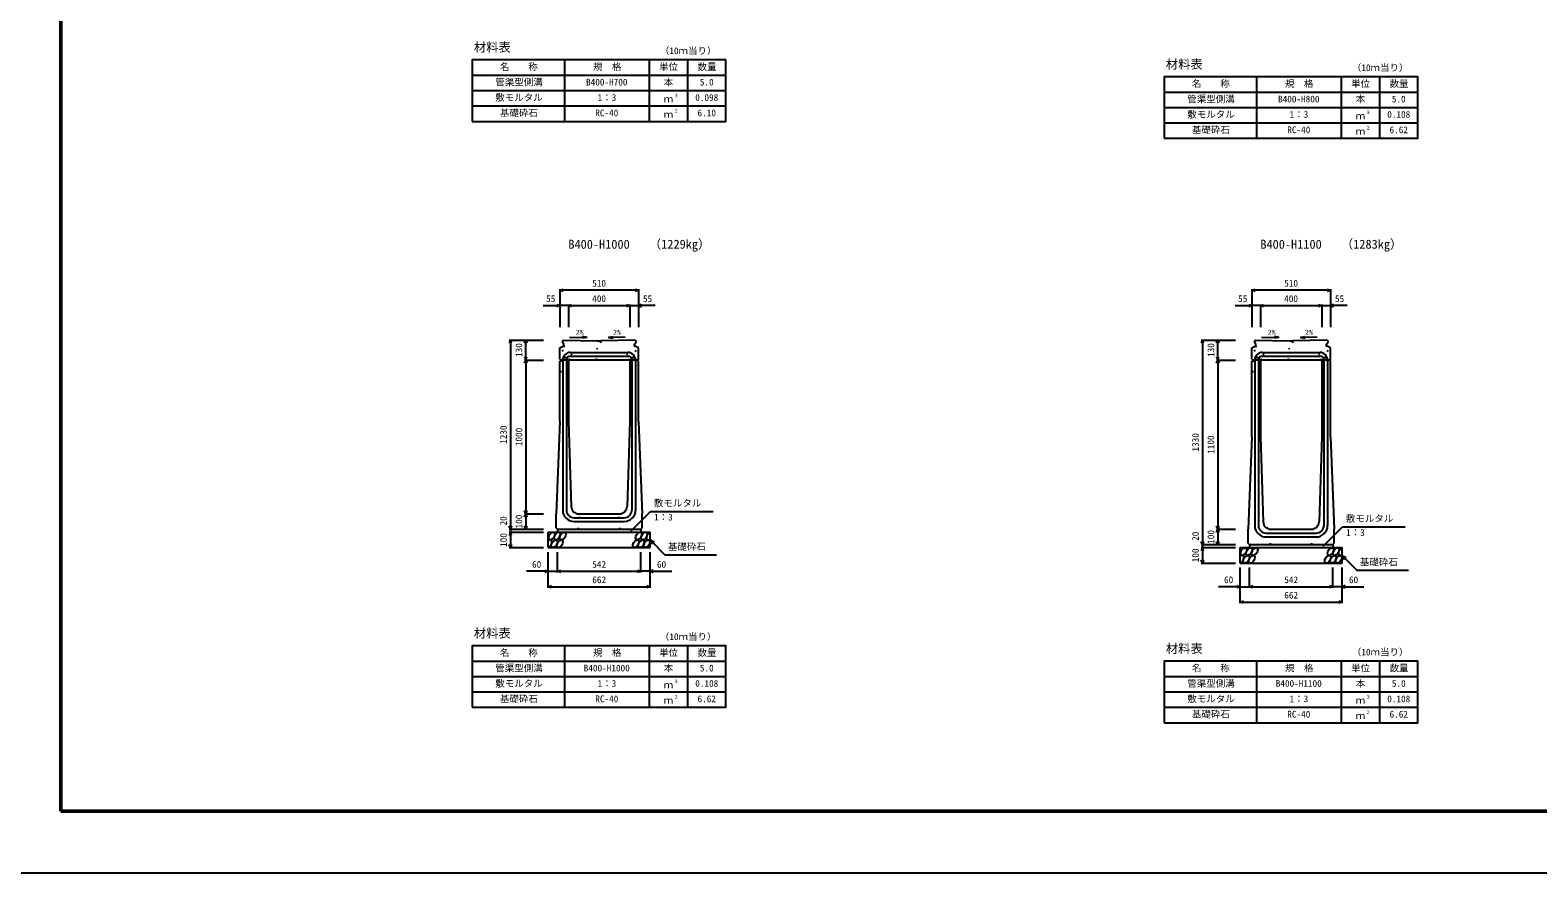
# Model space of a CAD drawing. Units: millimetres, scale not verified. Extents: x -12600 to 12600, y -5940 to 5940.
# Drawn here: x -4000 to 5804, y -5940 to -460 of the extents above; entities that cross this region are included whole.
import ezdxf
from ezdxf.enums import TextEntityAlignment as Align

# ---------------------------------------------------------------- set-up
doc = ezdxf.new("R2010")
doc.units = ezdxf.units.MM
doc.header["$LTSCALE"] = 40
doc.linetypes.add('DOTTED', pattern=[1.75, 0.25, -1.5])
for name, color, linetype, lineweight in [('0-0_DIM', 7, 'Continuous', 25), ('0-1_Defpoints', 5, 'Continuous', 25), ('0-2_HATCH', 6, 'Continuous', 25), ('0-3_HYO', 3, 'Continuous', 25), ('0-4_HYO2', 4, 'Continuous', 25), ('0-5_OUTLINE', 3, 'Continuous', 25), ('0-6_OUTLINE2', 4, 'DOTTED', 25), ('0-7_TXT', 7, 'Continuous', 25), ('0-8_WAKU', 3, 'Continuous', 25)]:
    doc.layers.add(name, color=color, linetype=linetype, lineweight=lineweight)
doc.styles.add('ＭＳ ゴシック', font='')
doc.styles.get('ＭＳ ゴシック').set_extended_font_data('MS Gothic')

msp = doc.modelspace()

# ---------------------------------------------------------------- linework, layer by layer
at = {"layer": '0-0_DIM'}
for p, q in [((-555, -2144.04), (-555, -2391.54)), ((-45, -2151.54), (-555, -2151.54)), ((-45, -2144.04), (-45, -2391.54)), ((3945, -2144.04), (3945, -2391.54)), ((4455, -2151.54), (3945, -2151.54)), ((4455, -2144.04), (4455, -2391.54)), ((-663.38, -2251.54), (-555, -2251.54)), ((-500, -2251.54), (-555, -2251.54)), ((-500, -2244.04), (-500, -2391.54)), ((-500, -2251.54), (-100, -2251.54)), ((-100, -2244.04), (-100, -2391.54)), ((-100, -2251.54), (-45, -2251.54)), ((63.38, -2251.54), (-45, -2251.54)), ((3836.62, -2251.54), (3945, -2251.54)), ((4000, -2251.54), (3945, -2251.54)), ((4000, -2244.04), (4000, -2391.54)), ((4000, -2251.54), (4400, -2251.54)), ((4400, -2244.04), (4400, -2391.54)), ((4400, -2251.54), (4455, -2251.54)), ((4563.38, -2251.54), (4455, -2251.54)), ((-884.5, -2475.54), (-662, -2475.54)), ((-877, -2475.54), (-877, -3705.54)), ((-777, -2605.54), (-777, -2475.54)), ((3615.5, -2475.54), (3838, -2475.54)), ((3623, -2475.54), (3623, -3805.54)), ((3723, -2605.54), (3723, -2475.54)), ((-784.5, -2605.54), (-662, -2605.54)), ((-777, -2605.54), (-777, -3605.54)), ((3715.5, -2605.54), (3838, -2605.54)), ((3723, -2605.54), (3723, -3705.54)), ((-784.5, -3605.54), (-662, -3605.54)), ((-777, -3605.54), (-777, -3705.54)), ((-91.89, -3716.35), (34.34, -3590.11)), ((34.34, -3590.11), (442.24, -3590.11)), ((-884.5, -3705.54), (-662, -3705.54)), ((-884.5, -3725.54), (-662, -3725.54)), ((-877, -3705.54), (-877, -3725.54)), ((-877, -3725.54), (-877, -3825.54)), ((3715.5, -3705.54), (3838, -3705.54)), ((3723, -3705.54), (3723, -3805.54)), ((4408.11, -3816.35), (4534.34, -3690.11)), ((4534.34, -3690.11), (4942.24, -3690.11)), ((31, -3775.54), (126.76, -3871.29)), ((31, -3775.54), (56.98, -3790.54)), ((31, -3775.54), (46, -3801.52)), ((3615.5, -3805.54), (3838, -3805.54)), ((3623, -3805.54), (3623, -3825.54)), ((-884.5, -3825.54), (-662, -3825.54)), ((-631, -4086.9), (-631, -3855.54)), ((-571, -3986.9), (-571, -3855.54)), ((-29, -3986.9), (-29, -3855.54)), ((31, -4086.9), (31, -3855.54)), ((126.76, -3871.29), (464.31, -3871.29)), ((3615.5, -3825.54), (3838, -3825.54)), ((3623, -3825.54), (3623, -3925.54)), ((4531, -3875.54), (4626.76, -3971.29)), ((4531, -3875.54), (4556.98, -3890.54)), ((4531, -3875.54), (4546, -3901.52)), ((-631, -3979.4), (-772.79, -3979.4)), ((-631, -3979.4), (-571, -3979.4)), ((-571, -3979.4), (-29, -3979.4)), ((31, -3979.4), (-29, -3979.4)), ((31, -3979.4), (172.79, -3979.4)), ((3615.5, -3925.54), (3838, -3925.54)), ((3869, -4186.9), (3869, -3955.54)), ((3929, -4086.9), (3929, -3955.54)), ((4471, -4086.9), (4471, -3955.54)), ((4531, -4186.9), (4531, -3955.54)), ((4626.76, -3971.29), (4964.31, -3971.29)), ((-631, -4079.4), (31, -4079.4)), ((3869, -4079.4), (3727.21, -4079.4)), ((3869, -4079.4), (3929, -4079.4)), ((3929, -4079.4), (4471, -4079.4)), ((4531, -4079.4), (4471, -4079.4)), ((4531, -4079.4), (4672.79, -4079.4)), ((3869, -4179.4), (4531, -4179.4))]:
    msp.add_line(p, q, dxfattribs=at)
for points in [[(-533.86, -2159.23), (-555, -2151.54), (-533.86, -2143.84)], [(-66.14, -2143.84), (-45, -2151.54), (-66.14, -2159.23)], [(3966.14, -2159.23), (3945, -2151.54), (3966.14, -2143.84)], [(4433.86, -2143.84), (4455, -2151.54), (4433.86, -2159.23)], [(-576.14, -2243.84), (-555, -2251.54), (-576.14, -2259.23)], [(-478.86, -2259.23), (-500, -2251.54), (-478.86, -2243.84)], [(-121.14, -2243.84), (-100, -2251.54), (-121.14, -2259.23)], [(-23.86, -2243.84), (-45, -2251.54), (-23.86, -2259.23)], [(3923.86, -2243.84), (3945, -2251.54), (3923.86, -2259.23)], [(4021.14, -2259.23), (4000, -2251.54), (4021.14, -2243.84)], [(4378.86, -2243.84), (4400, -2251.54), (4378.86, -2259.23)], [(4476.14, -2243.84), (4455, -2251.54), (4476.14, -2259.23)], [(-869.3, -2496.68), (-877, -2475.54), (-884.7, -2496.68)], [(-784.7, -2496.68), (-777, -2475.54), (-769.3, -2496.68)], [(3630.7, -2496.68), (3623, -2475.54), (3615.3, -2496.68)], [(3715.3, -2496.68), (3723, -2475.54), (3730.7, -2496.68)], [(-784.7, -2584.39), (-777, -2605.54), (-769.3, -2584.39)], [(-784.7, -2626.68), (-777, -2605.54), (-769.3, -2626.68)], [(3715.3, -2584.39), (3723, -2605.54), (3730.7, -2584.39)], [(3715.3, -2626.68), (3723, -2605.54), (3730.7, -2626.68)], [(-769.3, -3584.39), (-777, -3605.54), (-784.7, -3584.39)], [(-784.7, -3626.68), (-777, -3605.54), (-769.3, -3626.68)], [(-869.3, -3684.39), (-877, -3705.54), (-884.7, -3684.39)], [(-869.3, -3746.68), (-877, -3725.54), (-884.7, -3746.68)], [(-769.3, -3684.39), (-777, -3705.54), (-784.7, -3684.39)], [(3730.7, -3684.39), (3723, -3705.54), (3715.3, -3684.39)], [(3715.3, -3726.68), (3723, -3705.54), (3730.7, -3726.68)], [(-869.3, -3804.39), (-877, -3825.54), (-884.7, -3804.39)], [(3630.7, -3784.39), (3623, -3805.54), (3615.3, -3784.39)], [(3730.7, -3784.39), (3723, -3805.54), (3715.3, -3784.39)], [(3630.7, -3846.68), (3623, -3825.54), (3615.3, -3846.68)], [(3630.7, -3904.39), (3623, -3925.54), (3615.3, -3904.39)], [(-652.14, -3971.71), (-631, -3979.4), (-652.14, -3987.1)], [(-549.86, -3987.1), (-571, -3979.4), (-549.86, -3971.71)], [(-50.14, -3971.71), (-29, -3979.4), (-50.14, -3987.1)], [(52.14, -3971.71), (31, -3979.4), (52.14, -3987.1)], [(-609.86, -4087.1), (-631, -4079.4), (-609.86, -4071.71)], [(9.86, -4071.71), (31, -4079.4), (9.86, -4087.1)], [(3847.86, -4071.71), (3869, -4079.4), (3847.86, -4087.1)], [(3950.14, -4087.1), (3929, -4079.4), (3950.14, -4071.71)], [(4449.86, -4071.71), (4471, -4079.4), (4449.86, -4087.1)], [(4552.14, -4071.71), (4531, -4079.4), (4552.14, -4087.1)], [(3890.14, -4187.1), (3869, -4179.4), (3890.14, -4171.71)], [(4509.86, -4171.71), (4531, -4179.4), (4509.86, -4187.1)]]:
    msp.add_lwpolyline(points, dxfattribs=at)
at = {"layer": '0-1_Defpoints'}
msp.add_lwpolyline([(-4200, -5940), (12600, -5940), (12600, 5940), (-4200, 5940)], close=True, dxfattribs=at)
at = {"layer": '0-2_HATCH'}
for centre in [(-608.11, -3750.54), (-572.63, -3750.54), (-537.16, -3750.54), (-42.95, -3750.54), (-7.48, -3750.54), (-591.23, -3800.54), (-555.75, -3800.54), (-61.55, -3800.54), (-26.07, -3800.54), (9.41, -3800.54), (3891.89, -3850.54), (3927.37, -3850.54), (3962.84, -3850.54), (4457.05, -3850.54), (4492.52, -3850.54), (3908.77, -3900.54), (3944.25, -3900.54), (4438.45, -3900.54), (4473.93, -3900.54), (4509.41, -3900.54)]:
    msp.add_ellipse(centre, major_axis=(14.54, 23.54), ratio=0.5792, dxfattribs=at)
for centre, start_param, end_param in [((-626.7, -3800.54), 3.7419964, 7.318141), ((28, -3750.54), 0.6666252, 4.1103269), ((3873.3, -3900.54), 3.7419964, 7.318141), ((4528, -3850.54), 0.6666252, 4.1103269)]:
    msp.add_ellipse(centre, major_axis=(14.54, 23.54), ratio=0.5792, start_param=start_param, end_param=end_param, dxfattribs=at)
at = {"layer": '0-3_HYO'}
for p, q in [((-525, -653.64), (-525, -1053.64)), ((25, -653.64), (25, -1053.64)), ((275, -653.64), (275, -1053.64)), ((-1125, -753.64), (525, -753.64)), ((3975, -763.64), (3975, -1163.64)), ((4525, -763.64), (4525, -1163.64)), ((4775, -763.64), (4775, -1163.64)), ((3375, -863.64), (5025, -863.64)), ((-525, -4463.64), (-525, -4863.64)), ((25, -4463.64), (25, -4863.64)), ((275, -4463.64), (275, -4863.64)), ((-1125, -4563.64), (525, -4563.64)), ((3975, -4563.64), (3975, -4963.64)), ((4525, -4563.64), (4525, -4963.64)), ((4775, -4563.64), (4775, -4963.64)), ((3375, -4663.64), (5025, -4663.64))]:
    msp.add_line(p, q, dxfattribs=at)
for points in [[(-1125, -1053.64), (525, -1053.64), (525, -653.64), (-1125, -653.64)], [(3375, -1163.64), (5025, -1163.64), (5025, -763.64), (3375, -763.64)], [(-1125, -4863.64), (525, -4863.64), (525, -4463.64), (-1125, -4463.64)], [(3375, -4963.64), (5025, -4963.64), (5025, -4563.64), (3375, -4563.64)]]:
    msp.add_lwpolyline(points, close=True, dxfattribs=at)
at = {"layer": '0-4_HYO2'}
for p, q in [((-1125, -853.64), (525, -853.64)), ((-1125, -953.64), (525, -953.64)), ((3375, -963.64), (5025, -963.64)), ((3375, -1063.64), (5025, -1063.64)), ((-1125, -4663.64), (525, -4663.64)), ((-1125, -4763.64), (525, -4763.64)), ((3375, -4763.64), (5025, -4763.64)), ((3375, -4863.64), (5025, -4863.64))]:
    msp.add_line(p, q, dxfattribs=at)
at = {"layer": '0-5_OUTLINE'}
for p, q in [((-555, -2525.54), (-530, -2512.54)), ((-555, -2599.54), (-555, -2525.54)), ((-533.31, -2475.96), (-539, -2481.54)), ((-539, -2481.54), (-539, -2492.54)), ((-530, -2502.54), (-539, -2492.54)), ((-533.31, -2475.96), (-312, -2480.3)), ((-530, -2512.54), (-530, -2502.54)), ((-291, -2483.54), (-288, -2480.29)), ((-67, -2475.66), (-288, -2480.29)), ((-70, -2502.54), (-61, -2492.54)), ((-70, -2512.54), (-70, -2502.54)), ((-45, -2525.54), (-70, -2512.54)), ((-67, -2475.66), (-61, -2481.54)), ((-61, -2481.54), (-61, -2492.54)), ((3945, -2525.54), (3970, -2512.54)), ((3945, -2599.54), (3945, -2525.54)), ((3966.69, -2475.96), (3961, -2481.54)), ((3961, -2481.54), (3961, -2492.54)), ((3970, -2502.54), (3961, -2492.54)), ((3966.69, -2475.96), (4188, -2480.3)), ((3970, -2512.54), (3970, -2502.54)), ((4209, -2483.54), (4212, -2480.29)), ((4433, -2475.66), (4212, -2480.29)), ((4430, -2502.54), (4439, -2492.54)), ((4430, -2512.54), (4430, -2502.54)), ((4455, -2525.54), (4430, -2512.54)), ((4433, -2475.66), (4439, -2481.54)), ((4439, -2481.54), (4439, -2492.54)), ((-555, -2599.54), (-549, -2605.54)), ((-555, -2615.54), (-550, -2605.54)), ((-555, -3005.54), (-555, -2615.54)), ((-50, -2605.54), (-550, -2605.54)), ((-500, -2605.54), (-500, -3005.54)), ((-100, -2605.54), (-100, -3005.54)), ((-45, -2615.54), (-50, -2605.54)), ((-45, -3005.54), (-45, -2615.54)), ((3945, -2599.54), (3951, -2605.54)), ((3945, -2615.54), (3950, -2605.54)), ((3945, -3105.54), (3945, -2615.54)), ((4450, -2605.54), (3950, -2605.54)), ((4000, -2605.54), (4000, -3105.54)), ((4400, -2605.54), (4400, -3105.54)), ((4455, -2615.54), (4450, -2605.54)), ((4455, -3105.54), (4455, -2615.54)), ((-555, -3005.54), (-580, -3605.54)), ((-500, -3005.54), (-481.61, -3557.2)), ((-100, -3005.54), (-118.39, -3557.2)), ((-45, -3005.54), (-20, -3605.54)), ((3945, -3105.54), (3920, -3705.54)), ((4000, -3105.54), (4018.39, -3657.2)), ((4400, -3105.54), (4381.61, -3657.2)), ((4455, -3105.54), (4480, -3705.54)), ((-580, -3696.54), (-580, -3605.54)), ((-431.64, -3605.54), (-168.36, -3605.54)), ((-20, -3696.54), (-20, -3605.54)), ((-631, -3725.54), (31, -3725.54)), ((-631, -3825.54), (-631, -3725.54)), ((-571, -3705.54), (-580, -3696.54)), ((-571, -3705.54), (-571, -3725.54)), ((-29, -3705.54), (-29, -3725.54)), ((31, -3825.54), (31, -3725.54)), ((3920, -3796.54), (3920, -3705.54)), ((4068.36, -3705.54), (4331.64, -3705.54)), ((4480, -3796.54), (4480, -3705.54)), ((3929, -3805.54), (3920, -3796.54)), ((3929, -3805.54), (3929, -3825.54)), ((4471, -3805.54), (4471, -3825.54)), ((-631, -3825.54), (31, -3825.54)), ((3869, -3825.54), (4531, -3825.54)), ((3869, -3925.54), (3869, -3825.54)), ((4531, -3925.54), (4531, -3825.54)), ((3869, -3925.54), (4531, -3925.54))]:
    msp.add_line(p, q, dxfattribs=at)
for points in [[(-291, -2483.54), (-309, -2483.54), (-312, -2480.3)], [(-51, -2605.54), (-45, -2599.54), (-45, -2525.54)], [(4209, -2483.54), (4191, -2483.54), (4188, -2480.3)], [(4449, -2605.54), (4455, -2599.54), (4455, -2525.54)], [(-571, -3705.54), (-29, -3705.54), (-20, -3696.54)], [(3929, -3805.54), (4471, -3805.54), (4480, -3796.54)]]:
    msp.add_lwpolyline(points, dxfattribs=at)
for centre, start, end in [((-431.64, -3555.54), 181.90915, 270), ((-168.36, -3555.54), 270, 358.09085), ((4068.36, -3655.54), 181.90915, 270), ((4331.64, -3655.54), 270, 358.09085)]:
    msp.add_arc(centre, 50, start, end, dxfattribs=at)
at = {"layer": '0-6_OUTLINE2'}
for p, q in [((-490.79, -2605.54), (-553.4, -2524.71)), ((-531.41, -2513.27), (-447.82, -2605.54)), ((-316.77, -2605.54), (-309, -2483.54)), ((-291, -2483.54), (-283.23, -2605.54)), ((-68.59, -2513.27), (-152.18, -2605.54)), ((-109.21, -2605.54), (-46.6, -2524.71)), ((4009.21, -2605.54), (3946.6, -2524.71)), ((3968.59, -2513.27), (4052.18, -2605.54)), ((4183.23, -2605.54), (4191, -2483.54)), ((4209, -2483.54), (4216.77, -2605.54)), ((4431.41, -2513.27), (4347.82, -2605.54)), ((4390.79, -2605.54), (4453.4, -2524.71)), ((-552.25, -2610.04), (-508, -2610.04)), ((-531, -2585.04), (-519, -2585.04)), ((-531, -2585.04), (-531, -2610.04)), ((-519, -2585.04), (-519, -2610.04)), ((-508, -2610.04), (-508, -2680.54)), ((-92, -2610.04), (-47.75, -2610.04)), ((-92, -2610.04), (-92, -2680.54)), ((-81, -2585.04), (-69, -2585.04)), ((-81, -2585.04), (-81, -2610.04)), ((-69, -2585.04), (-69, -2610.04)), ((3947.75, -2610.04), (3992, -2610.04)), ((3969, -2585.04), (3981, -2585.04)), ((3969, -2585.04), (3969, -2610.04)), ((3981, -2585.04), (3981, -2610.04)), ((3992, -2610.04), (3992, -2680.54)), ((4408, -2610.04), (4408, -2680.54)), ((4408, -2610.04), (4452.25, -2610.04)), ((4419, -2585.04), (4431, -2585.04)), ((4419, -2585.04), (4419, -2610.04)), ((4431, -2585.04), (4431, -2610.04)), ((-555, -2680.54), (-508, -2680.54)), ((-92, -2680.54), (-45, -2680.54)), ((3945, -2680.54), (3992, -2680.54)), ((4408, -2680.54), (4455, -2680.54)), ((-435, -3705.54), (-425, -3605.54)), ((-165, -3705.54), (-175, -3605.54)), ((4065, -3805.54), (4075, -3705.54)), ((4335, -3805.54), (4325, -3705.54))]:
    msp.add_line(p, q, dxfattribs=at)
at = {"layer": '0-6_OUTLINE2', "linetype": 'Continuous'}
for p, q in [((-537, -2605.54), (-537, -3581.54)), ((-513, -2605.54), (-513, -3580.54)), ((-488, -2556.54), (-112, -2556.54)), ((-488, -2580.54), (-112, -2580.54)), ((-87, -2605.54), (-87, -3580.54)), ((-63, -2605.54), (-63, -3581.54)), ((3963, -2605.54), (3963, -3681.54)), ((3987, -2605.54), (3987, -3680.54)), ((4012, -2556.54), (4388, -2556.54)), ((4012, -2580.54), (4388, -2580.54)), ((4413, -2605.54), (4413, -3680.54)), ((4437, -2605.54), (4437, -3681.54)), ((-463, -3630.54), (-137, -3630.54)), ((-463, -3655.54), (-137, -3655.54)), ((4037, -3730.54), (4363, -3730.54)), ((4037, -3755.54), (4363, -3755.54))]:
    msp.add_line(p, q, dxfattribs=at)
for centre, radius, start, end in [((-488, -2605.54), 49, 90, 180), ((-488, -2605.54), 25, 90, 180), ((-112, -2605.54), 49, 0, 90), ((-112, -2605.54), 25, 0, 90), ((4012, -2605.54), 49, 90, 180), ((4012, -2605.54), 25, 90, 180), ((4388, -2605.54), 49, 0, 90), ((4388, -2605.54), 25, 0, 90), ((-463, -3581.54), 74, 180, 270), ((-463, -3580.54), 50, 180, 270), ((-137, -3580.54), 50, 270, 0), ((-137, -3581.54), 74, 270, 0), ((4037, -3681.54), 74, 180, 270), ((4037, -3680.54), 50, 180, 270), ((4363, -3680.54), 50, 270, 0), ((4363, -3681.54), 74, 270, 0)]:
    msp.add_arc(centre, radius, start, end, dxfattribs=at)
at = {"layer": '0-7_TXT'}
for p, q in [((-492.85, -2456.75), (-378.34, -2459)), ((-378.34, -2459), (-407.99, -2463.63)), ((-378.34, -2459), (-407.78, -2453.21)), ((-239.43, -2459.27), (-210.01, -2453.44)), ((-130.65, -2456.99), (-239.43, -2459.27)), ((-239.43, -2459.27), (-209.79, -2463.86)), ((4007.15, -2456.75), (4121.66, -2459)), ((4121.66, -2459), (4092.01, -2463.63)), ((4121.66, -2459), (4092.22, -2453.21)), ((4260.57, -2459.27), (4289.99, -2453.44)), ((4369.35, -2456.99), (4260.57, -2459.27)), ((4260.57, -2459.27), (4290.21, -2463.86))]:
    msp.add_line(p, q, dxfattribs=at)
at = {"layer": '0-8_WAKU', "lineweight": 50}
msp.add_lwpolyline([(-3800, -5540), (12200, -5540), (12200, 5540), (-3800, 5540)], close=True, dxfattribs=at)

# ---------------------------------------------------------------- texts
at = {"layer": '0-0_DIM', "style": 'ＭＳ ゴシック'}
for s, p in [('510', (-345, -2141.54)), ('510', (4155, -2141.54)), ('55', (-644.84, -2241.54)), ('400', (-345, -2241.54)), ('55', (-15.16, -2241.54)), ('55', (3855.16, -2241.54)), ('400', (4155, -2241.54)), ('55', (4484.84, -2241.54)), ('敷モルタル', (56.38, -3571.38)), ('1：3', (57.38, -3662.07)), ('敷モルタル', (4556.38, -3671.38)), ('1：3', (4557.38, -3762.07)), ('基礎砕石', (147.32, -3854.12)), ('60', (-736, -3969.4)), ('542', (-344.47, -3969.4)), ('60', (76, -3969.4)), ('基礎砕石', (4647.32, -3954.12)), ('662', (-344.47, -4069.4)), ('60', (3764, -4069.4)), ('542', (4155.53, -4069.4)), ('60', (4576, -4069.4)), ('662', (4155.53, -4169.4))]:
    msp.add_text(s, height=43.99, dxfattribs=at).set_placement(p, align=Align.BOTTOM_LEFT)
for s, p in [('130', (-787, -2585.54)), ('130', (3713, -2585.54)), ('1230', (-887, -3150.54)), ('1000', (-787, -3165.54)), ('1330', (3613, -3200.54)), ('1100', (3713, -3215.54)), ('20', (-887, -3681.22)), ('100', (-787, -3700.54)), ('20', (3613, -3781.22)), ('100', (3713, -3800.54)), ('100', (-887, -3820.54)), ('100', (3613, -3920.54))]:
    msp.add_text(s, height=43.99, rotation=90, dxfattribs=at).set_placement(p, align=Align.BOTTOM_LEFT)
at = {"layer": '0-7_TXT', "style": 'ＭＳ ゴシック'}
for s, height, p in [('材料表', 58.65, (-1115, -618.64)), ('（10ｍ当り）', 43.99, (95, -629.64)), ('名\u3000\u3000称', 43.99, (-945, -733.64)), ('規\u3000格', 43.99, (-340, -733.64)), ('単位', 43.99, (90, -733.64)), ('数量', 43.99, (340, -733.64)), ('材料表', 58.65, (3385, -728.64)), ('（10ｍ当り）', 43.99, (4595, -739.64)), ('管渠型側溝', 43.99, (-975, -833.64)), ('B400-H700', 43.99, (-385, -833.64)), ('本', 43.99, (120, -833.64)), ('5.0', 43.99, (355, -833.64)), ('名\u3000\u3000称', 43.99, (3555, -843.64)), ('規\u3000格', 43.99, (4160, -843.64)), ('単位', 43.99, (4590, -843.64)), ('数量', 43.99, (4840, -843.64)), ('敷モルタル', 43.99, (-975, -933.64)), ('1：3', 43.99, (-310, -933.64)), ('３', 21.99, (185.54, -903.27)), ('0.098', 43.99, (325, -933.64)), ('管渠型側溝', 43.99, (3525, -943.64)), ('本', 43.99, (4620, -943.64)), ('基礎砕石', 43.99, (-945, -1033.64)), ('RC-40', 43.99, (-325, -1033.64)), ('ｍ', 43.99, (120, -943.64)), ('２', 21.99, (185.54, -1003.27)), ('6.10', 43.99, (340, -1033.64)), ('敷モルタル', 43.99, (3525, -1043.64)), ('B400-H800', 43.99, (4115, -943.64)), ('5.0', 43.99, (4855, -943.64)), ('ｍ', 43.99, (120, -1043.64)), ('1：3', 43.99, (4190, -1043.64)), ('ｍ', 43.99, (4620, -1053.64)), ('３', 21.99, (4685.54, -1013.27)), ('0.108', 43.99, (4825, -1043.64)), ('基礎砕石', 43.99, (3555, -1143.64)), ('RC-40', 43.99, (4175, -1143.64)), ('ｍ', 43.99, (4620, -1153.64)), ('２', 21.99, (4685.54, -1113.27)), ('6.62', 43.99, (4840, -1143.64)), ('B400-H1000', 58.65, (-500, -1899.56)), ('（1229kg）', 58.65, (23.7, -1899.16)), ('B400-H1100', 58.65, (4000, -1899.56)), ('（1283kg）', 58.65, (4523.7, -1899.16)), ('2%', 32.99, (-452.5, -2450.97)), ('2%', 32.99, (-209.61, -2450.97)), ('2%', 32.99, (4047.5, -2450.97)), ('2%', 32.99, (4290.39, -2450.97)), ('材料表', 58.65, (-1115, -4428.64)), ('（10ｍ当り）', 43.99, (95, -4439.64)), ('名\u3000\u3000称', 43.99, (-945, -4543.64)), ('規\u3000格', 43.99, (-340, -4543.64)), ('単位', 43.99, (90, -4543.64)), ('数量', 43.99, (340, -4543.64)), ('材料表', 58.65, (3385, -4528.64)), ('（10ｍ当り）', 43.99, (4595, -4539.64)), ('管渠型側溝', 43.99, (-975, -4643.64)), ('B400-H1000', 43.99, (-400, -4643.64)), ('本', 43.99, (120, -4643.64)), ('5.0', 43.99, (355, -4643.64)), ('名\u3000\u3000称', 43.99, (3555, -4643.64)), ('規\u3000格', 43.99, (4160, -4643.64)), ('単位', 43.99, (4590, -4643.64)), ('数量', 43.99, (4840, -4643.64)), ('敷モルタル', 43.99, (-975, -4743.64)), ('1：3', 43.99, (-310, -4743.64)), ('３', 21.99, (185.54, -4713.27)), ('0.108', 43.99, (325, -4743.64)), ('管渠型側溝', 43.99, (3525, -4743.64)), ('B400-H1100', 43.99, (4100, -4743.64)), ('本', 43.99, (4620, -4743.64)), ('5.0', 43.99, (4855, -4743.64)), ('基礎砕石', 43.99, (-945, -4843.64)), ('RC-40', 43.99, (-325, -4843.64)), ('ｍ', 43.99, (120, -4753.64)), ('２', 21.99, (185.54, -4813.27)), ('6.62', 43.99, (340, -4843.64)), ('敷モルタル', 43.99, (3525, -4843.64)), ('1：3', 43.99, (4190, -4843.64)), ('３', 21.99, (4685.54, -4813.27)), ('0.108', 43.99, (4825, -4843.64)), ('ｍ', 43.99, (120, -4853.64)), ('基礎砕石', 43.99, (3555, -4943.64)), ('RC-40', 43.99, (4175, -4943.64)), ('ｍ', 43.99, (4620, -4853.64)), ('２', 21.99, (4685.54, -4913.27)), ('6.62', 43.99, (4840, -4943.64)), ('ｍ', 43.99, (4620, -4953.64))]:
    msp.add_text(s, height=height, dxfattribs=at).set_placement(p, align=Align.BOTTOM_LEFT)

doc.saveas('drawing.dxf')
